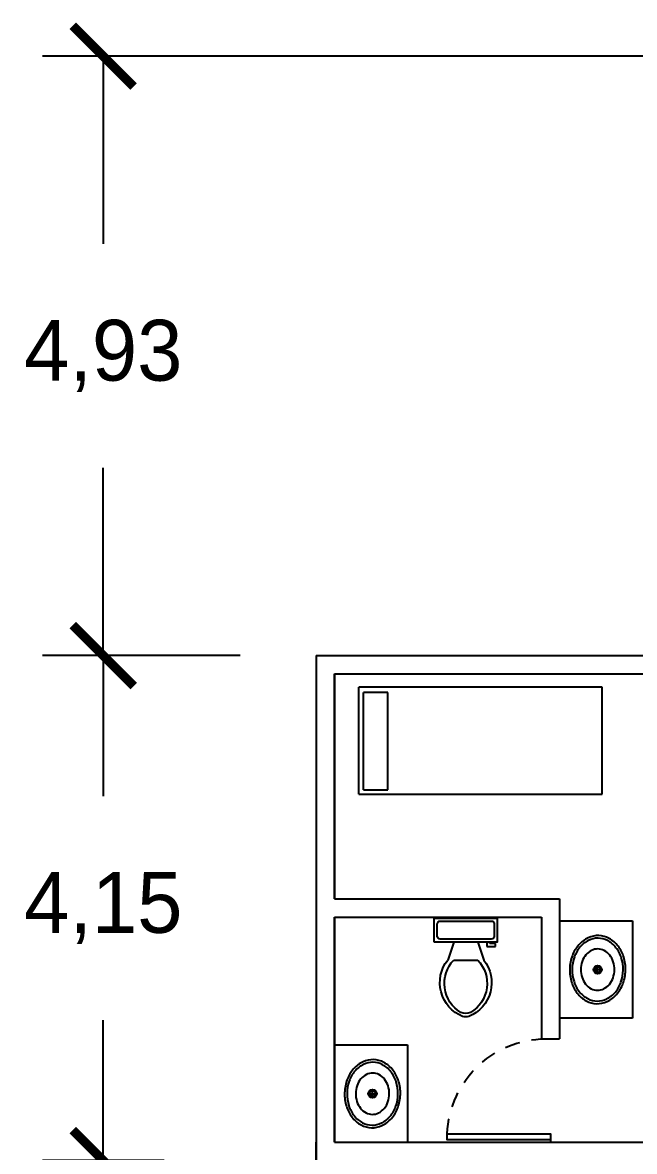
# Model space of a CAD drawing. Header units: millimetres. Extents: x -1615 to -538, y 177 to 397.
# Drawn here: x -1159.13 to -1154.11, y 334.57 to 343.85 of the extents above; entities that cross this region are included whole.
import ezdxf

# ---------------------------------------------------------------- set-up
doc = ezdxf.new("R2010")
doc.units = ezdxf.units.MM
doc.linetypes.add('HIDDEN2', pattern=[0.1875, 0.125, -0.0625])
for name, color, linetype in [('MUEB', 251, 'Continuous'), ('MUROS', 1, 'Continuous'), ('VENT', 4, 'Continuous')]:
    doc.layers.add(name, color=color, linetype=linetype)
doc.styles.get("Standard").update_dxf_attribs({"font": 'stylu.ttf'})
doc.dimstyles.new('ISO-25', dxfattribs={"dimtxt": 0.5, "dimasz": 0.5, "dimexe": 0.5, "dimexo": 0.625, "dimtad": 0, "dimtih": 1, "dimtoh": 1, "dimtxsty": 'Standard', "dimblk": 'ARCHTICK', "dimcen": 2.5, "dimadec": 0, "dimazin": 0, "dimtfac": 1, "dimtmove": 0, "dimatfit": 3, "dimfxl": 0, "dimarcsym": 0})

# ---------------------------------------------------------------- blocks, each defined once
blk = doc.blocks.new('Sink - Oval top')
for p, q in [((-1, 0), (1, 0)), ((0, 1), (0, -1))]:
    blk.add_line(p, q)
at = {"linetype": 'Continuous'}
for points in [[(-12.23, 0.39, 0.117634), (-11.46, -3.36, 0.104469), (-8.88, -6.8, 0.090016), (-5.08, -9.07, 0.08192), (-0.32, -10.02, 0.08192), (4.49, -9.38, 0.090016), (8.42, -7.36, 0.104469), (11.22, -4.09, 0.117634), (12.23, -0.39, 0.117634), (11.46, 3.36, 0.104469), (8.88, 6.8, 0.090016), (5.08, 9.07, 0.08192), (0.32, 10.02, 0.08192), (-4.49, 9.38, 0.090016), (-8.42, 7.36, 0.104469), (-11.22, 4.09, 0.117634)], [(-11.29, 0.16, 0.118622), (-10.52, -3.25, 0.104678), (-8.07, -6.36, 0.089562), (-4.54, -8.37, 0.081185), (-0.13, -9.15, 0.081185), (4.3, -8.49, 0.089562), (7.89, -6.58, 0.104678), (10.42, -3.55, 0.118622), (11.29, -0.16, 0.118622), (10.52, 3.25, 0.104678), (8.07, 6.36, 0.089562), (4.54, 8.37, 0.081185), (0.13, 9.15, 0.081185), (-4.3, 8.49, 0.089562), (-7.89, 6.58, 0.104678), (-10.42, 3.55, 0.118622)], [(-7.42, 0.08, 0.118283), (-6.91, -2.17, 0.104607), (-5.29, -4.21, 0.089718), (-2.97, -5.53, 0.081436), (-0.07, -6.04, 0.081436), (2.84, -5.59, 0.089718), (5.2, -4.33, 0.104607), (6.86, -2.32, 0.118283), (7.42, -0.08, 0.118283), (6.91, 2.17, 0.104607), (5.29, 4.21, 0.089718), (2.97, 5.53, 0.081436), (0.07, 6.04, 0.081436), (-2.84, 5.59, 0.089718), (-5.2, 4.33, 0.104607), (-6.86, 2.32, 0.118283)]]:
    blk.add_lwpolyline(points, format="xyb", close=True, dxfattribs=at)
for radius in [1.5, 1]:
    blk.add_circle((0, 0), radius)
blk = doc.blocks.new('Toilet - top')
for p, q in [((9.5, -6), (9.5, -2)), ((-10, -8.5), (-8, -8.5)), ((-10, -9.5), (-10, -8.5)), ((-7, -9.5), (-10, -9.5)), ((-8, -8.5), (-8, -8)), ((-7, -8), (-7, -9.5)), ((-4, -8), (-6, -14)), ((4, -8), (6, -14)), ((4, -14), (-4, -14))]:
    blk.add_line(p, q)
blk.add_lwpolyline([(10.5, -8), (10.5, 0), (-10.5, 0), (-10.5, -8)], close=True)
for points in [[(-9.5, -2), (-9.5, -6)], [(8.5, -1), (-8.5, -1)], [(-8.5, -7), (8.5, -7)]]:
    blk.add_lwpolyline(points)
for centre, radius, start, end in [((-8.62, -1.88), 0.884, 81.8699, 188.1301), ((8.62, -1.88), 0.884, 351.8699, 98.1301), ((-8.62, -6.12), 0.884, 171.8699, 278.1301), ((8.62, -6.12), 0.884, 261.8699, 8.1301), ((3.52, -21.58), 12.17, 141.4691, 247.9714), ((4.2, -21.82), 11.33, 136.3677, 238.9468), ((-3.52, -21.58), 12.17, 292.0284, 38.5307), ((-4.2, -21.82), 11.33, 301.053, 43.6321), ((0, -27.88), 4, 245.7318, 294.2682), ((0, -29), 4, 254.8605, 285.1395)]:
    blk.add_arc(centre, radius, start, end)
blk = doc.blocks.new('A$C3FDD2C79')
at = {"layer": 'VENT'}
blk.add_line((0, 0.02), (0, 0), dxfattribs=at)
blk.add_lwpolyline([(0, 0.02), (0.85, 0.02), (0.85, 0.07), (0, 0.07)], close=True, dxfattribs=at)
at = {"layer": 'VENT', "linetype": 'HIDDEN2'}
blk.add_arc((0.0347, 0.0362), 0.8145, 2.37845, 92.4407, dxfattribs=at)
blk = doc.blocks.new('_ArchTick')
at = {"color": 0, "linetype": 'ByBlock', "const_width": 0.15}
blk.add_lwpolyline([(-0.5, -0.5), (0.5, 0.5)], dxfattribs=at)
blk = doc.blocks.new('*D267')
at = {"color": 0, "lineweight": -2}
for p, q in [((-1153.8699, 343.573), (-1158.9696, 343.573)), ((-1158.4696, 343.573), (-1158.4696, 342.03)), ((-1158.4696, 338.6469), (-1158.4696, 340.1899)), ((-1157.3449, 338.6469), (-1158.9696, 338.6469))]:
    blk.add_line(p, q, dxfattribs=at)
at = {"layer": 'Defpoints', "color": 0}
for p in [(-1153.2449, 343.573), (-1158.4696, 338.6469), (-1156.7199, 338.6469)]:
    blk.add_point(p, dxfattribs=at)
at = {"color": 0, "lineweight": -2, "xscale": 0.5, "yscale": 0.5, "zscale": 0.5}
for p, rotation in [((-1158.4696, 343.573), 90), ((-1158.4696, 338.6469), 270)]:
    blk.add_blockref('_ArchTick', p, dxfattribs=dict(at, rotation=rotation))
at = {"color": 0, "insert": (-1158.4696, 341.1099), "char_height": 0.5, "attachment_point": 5}
blk.add_mtext('4,93', dxfattribs=at)
blk = doc.blocks.new('*D237')
at = {"color": 0, "lineweight": -2}
for p, q in [((-1157.3449, 338.6469), (-1158.9696, 338.6469)), ((-1158.4696, 338.6469), (-1158.4696, 337.4919)), ((-1158.4696, 334.4969), (-1158.4696, 335.6519)), ((-1157.9689, 334.4969), (-1158.9696, 334.4969))]:
    blk.add_line(p, q, dxfattribs=at)
at = {"layer": 'Defpoints', "color": 0}
for p in [(-1156.7199, 338.6469), (-1158.4696, 334.4969), (-1157.3439, 334.4969)]:
    blk.add_point(p, dxfattribs=at)
at = {"color": 0, "lineweight": -2, "xscale": 0.5, "yscale": 0.5, "zscale": 0.5}
for p, rotation in [((-1158.4696, 338.6469), 90), ((-1158.4696, 334.4969), 270)]:
    blk.add_blockref('_ArchTick', p, dxfattribs=dict(at, rotation=rotation))
at = {"color": 0, "insert": (-1158.4696, 336.5719), "char_height": 0.5, "attachment_point": 5}
blk.add_mtext('4,15', dxfattribs=at)
blk = doc.blocks.new('*D238')
at = {"color": 0, "lineweight": -2}
for p, q in [((-1157.9689, 334.4969), (-1158.9696, 334.4969)), ((-1158.4696, 334.4969), (-1158.4696, 333.3831)), ((-1158.4696, 330.4969), (-1158.4696, 331.6107)), ((-1158.2601, 330.4969), (-1158.9696, 330.4969))]:
    blk.add_line(p, q, dxfattribs=at)
at = {"layer": 'Defpoints', "color": 0}
for p in [(-1157.3439, 334.4969), (-1158.4696, 330.4969), (-1157.6351, 330.4969)]:
    blk.add_point(p, dxfattribs=at)
at = {"color": 0, "lineweight": -2, "xscale": 0.5, "yscale": 0.5, "zscale": 0.5}
for p, rotation in [((-1158.4696, 334.4969), 90), ((-1158.4696, 330.4969), 270)]:
    blk.add_blockref('_ArchTick', p, dxfattribs=dict(at, rotation=rotation))
at = {"color": 0, "insert": (-1158.4696, 332.4969), "char_height": 0.5, "attachment_point": 5}
blk.add_mtext('4', dxfattribs=at)

msp = doc.modelspace()

# ---------------------------------------------------------------- linework, layer by layer
at = {"layer": 'MUEB'}
for p, q in [((-1154.3699, 338.3879), (-1156.3699, 338.3879)), ((-1156.3699, 337.5079), (-1156.3699, 338.3879)), ((-1154.3699, 337.5079), (-1154.3699, 338.3879)), ((-1156.1309, 338.344), (-1156.3309, 338.344)), ((-1156.3309, 337.544), (-1156.3309, 338.344)), ((-1156.1309, 337.544), (-1156.1309, 338.344)), ((-1156.3309, 337.544), (-1156.1309, 337.544)), ((-1156.3699, 337.5079), (-1154.3699, 337.5079)), ((-1154.7199, 336.4664), (-1154.1199, 336.4664)), ((-1154.1199, 336.4664), (-1154.1199, 335.6664)), ((-1154.1199, 335.6664), (-1154.7199, 335.6664)), ((-1156.5699, 335.4469), (-1155.9699, 335.4469)), ((-1155.9699, 335.4469), (-1155.9699, 334.6469))]:
    msp.add_line(p, q, dxfattribs=at)
at = {"layer": 'MUROS'}
for p, q in [((-1156.7199, 338.6469), (-1153.1199, 338.6469)), ((-1156.7199, 338.6469), (-1156.7199, 318.4495)), ((-1156.5699, 338.4969), (-1152.9699, 338.4969)), ((-1156.5699, 338.4969), (-1156.5699, 336.6469)), ((-1156.5699, 338.4969), (-1150.7199, 338.4969)), ((-1156.5699, 336.6469), (-1156.5699, 338.4969)), ((-1156.5699, 336.6469), (-1154.7199, 336.6469)), ((-1154.7199, 336.6469), (-1154.7199, 335.4969)), ((-1156.5699, 336.4969), (-1156.5699, 334.6469)), ((-1156.5699, 334.6469), (-1156.5699, 336.4969)), ((-1156.5699, 336.4969), (-1154.8699, 336.4969)), ((-1154.8699, 336.4969), (-1154.8699, 335.4969)), ((-1154.8699, 335.4969), (-1154.7199, 335.4969)), ((-1156.7199, 330.4969), (-1156.7199, 334.6469)), ((-1156.5699, 334.6469), (-1150.5699, 334.6469)), ((-1156.5699, 334.6469), (-1146.9699, 334.6469))]:
    msp.add_line(p, q, dxfattribs=at)

# ---------------------------------------------------------------- block references
at = {"xscale": -1}
msp.add_blockref('A$C3FDD2C79', (-1154.7949, 334.6469), dxfattribs=at)
at = {"layer": 'MUEB', "xscale": -0.02459040943131185, "yscale": 0.02459040943108448, "zscale": 0.02459040943121208}
msp.add_blockref('Toilet - top', (-1155.4912, 336.4892), dxfattribs=at)
at = {"layer": 'MUEB', "xscale": 0.02288834281034724, "yscale": 0.02288834281034724, "zscale": 0.02288834281040316, "rotation": 90}
for p in [(-1154.4073, 336.0659), (-1156.2573, 335.0464)]:
    msp.add_blockref('Sink - Oval top', p, dxfattribs=at)

# ---------------------------------------------------------------- dimensions: what is measured, and where the dimension line sits
dim = msp.add_linear_dim(base=(-1158.4696, 338.6469), p1=(-1153.2449, 343.573), p2=(-1156.7199, 338.6469), angle=90, dimstyle='ISO-25')
dim.commit()
dim.dimension.update_dxf_attribs({"geometry": '*D267', "text_midpoint": (-1158.4696, 341.1099)})
for base, p1, p2, picture, middle in [((-1158.4696, 334.4969), (-1156.7199, 338.6469), (-1157.3439, 334.4969), '*D237', (-1158.4696, 336.5719)), ((-1158.4696, 330.4969), (-1157.3439, 334.4969), (-1157.6351, 330.4969), '*D238', (-1158.4696, 332.4969))]:
    dim = msp.add_linear_dim(base=base, p1=p1, p2=p2, angle=90, dimstyle='ISO-25', override={"dimtmove": 1})
    dim.commit()
    dim.dimension.update_dxf_attribs({"geometry": picture, "text_midpoint": middle})

doc.saveas('drawing.dxf')
